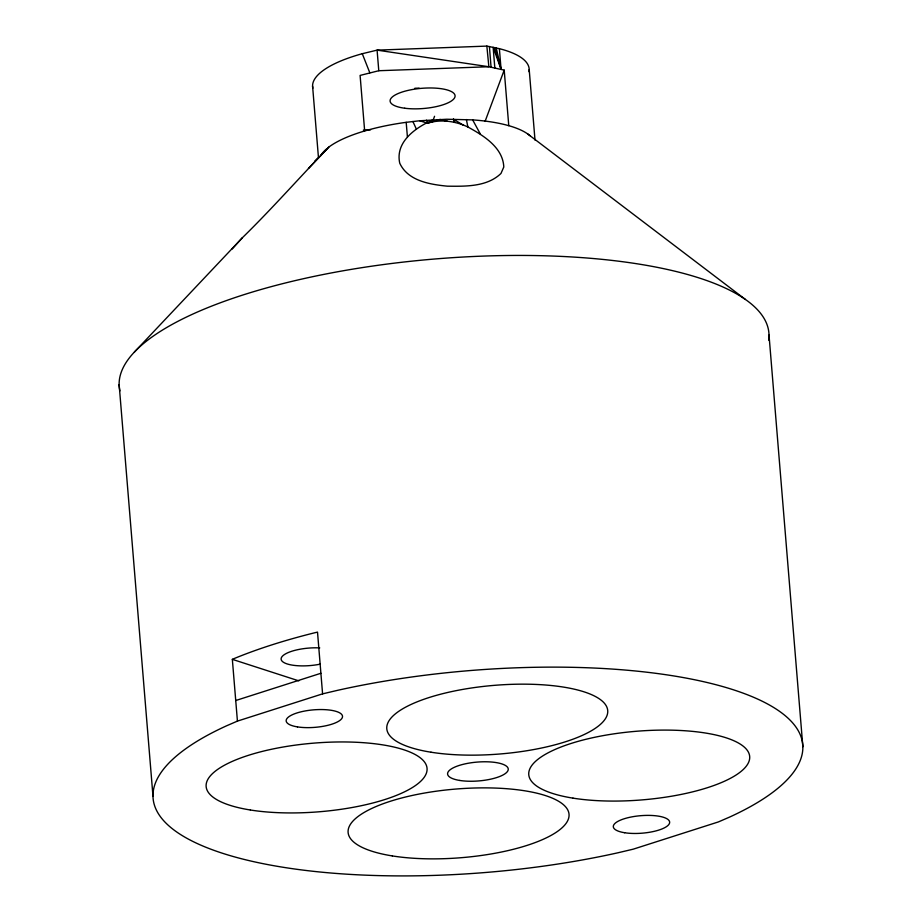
<?xml version="1.0" encoding="UTF-8"?>
<svg xmlns="http://www.w3.org/2000/svg" width="922" height="922" viewBox="0 0 922 922"><rect width="100%" height="100%" fill="white"/><g stroke="black" fill="none" stroke-linecap="round" stroke-linejoin="round"><path stroke-width="1.38" d="M434.562 116.287L433.271 119.733C416.168 127.224 394.962 141.608 399.745 163.217C407.985 180.977 429.813 184.412 447.331 186.175C465.449 186.371 486.977 186.982 500.98 173.463L503.792 167.009C502.974 147.405 483.335 135.465 467.88 126.994C455.341 121.093 440.947 119.007 427.531 123.179L419.671 120.77L406.187 122.326A108.646 33.757 -4.7 0 0 368.535 129.875L362.934 131.489A108.646 33.757 -4.7 0 0 328.854 147.071C299.892 177.059 272.29 208.51 242.394 237.715L134.405 352.043M485.076 121.416L504.207 70.13L488.867 66.741L377.086 50.134L362.277 53.707A108.646 33.757 -4.7 0 0 312.835 88.189M314.575 161.408L317.687 158.307M232.125 249.021L242.394 237.715M308.49 168.438L328.854 147.071M237.427 721.108L232.344 659.357L234.568 658.389A325.927 101.259 -4.7 0 1 314.506 632.826L317.514 632.112L322.585 693.863L237.427 721.108L226.247 725.948A325.927 101.259 -4.7 0 0 222.433 853.242A325.927 101.259 -4.7 0 0 618.143 852.735L633.264 849.162L718.422 821.917L729.602 817.076A325.927 101.259 -4.7 0 0 733.405 689.794A325.927 101.259 -4.7 0 0 337.706 690.301L322.585 693.863M235.732 700.524L320.891 673.279M378.781 70.729L377.086 50.134L486.851 46.1L488.867 66.741L378.781 70.729L360.099 75.42L364.663 130.993M419.671 120.77L446.778 119.238L472.652 119.883A108.646 33.757 -4.7 0 1 505.636 124.827L510.177 126.084A108.646 33.757 -4.7 0 1 529.954 135.695M363.383 130.106L370.563 129.841M486.851 46.1L499.378 48.67A108.646 33.757 -4.7 0 1 529.032 71.709M447.631 121.324L440.048 119.422L427.531 123.179L426.471 120.183M232.344 659.357L298.797 680.851M454.246 122.2L453.428 119.192L463.628 125.334M527.603 133.874L745.437 299.477M472.652 119.883L480.397 134.116M453.428 119.192L455.065 122.43M412.895 121.485L416.26 128.884M362.277 53.707L369.803 72.769M494.538 47.541L501.072 69.265L499.378 48.67M496.267 47.944L501.072 69.265L493.132 47.253L494.826 67.848M466.382 119.526L467.88 126.994M769.017 335.066L802.855 746.751M529.205 69.576L535.002 140.098M504.207 70.13L508.771 125.692M406.187 122.326L407.397 136.802M312.581 86.08L318.493 158.019M119.145 384.601L152.983 796.274M489.409 46.515L491.057 67.122M119.906 390.916A325.927 101.259 -4.7 0 1 439.978 258.575A325.927 101.259 -4.7 0 1 768.706 340.195M320.637 155.76A108.646 33.757 -4.7 0 1 326.192 149.226M419.061 88.109A32.593 10.13 -4.7 0 1 414.842 88.258M320.349 664.117A28.248 8.771 -4.7 0 1 281.118 659.034A28.248 8.771 -4.7 0 1 319.75 647.901M250.369 810A110.813 34.425 -4.7 0 0 426.298 773.408A110.813 34.425 -4.7 0 0 273.154 748.918A110.813 34.425 -4.7 0 0 250.369 810M392.346 855.927A110.813 34.425 -4.7 0 0 568.275 819.347A110.813 34.425 -4.7 0 0 415.119 794.845A110.813 34.425 -4.7 0 0 392.346 855.927M573 798.141A110.813 34.425 -4.7 0 0 748.929 761.549A110.813 34.425 -4.7 0 0 595.785 737.058A110.813 34.425 -4.7 0 0 573 798.141M431.023 752.214A110.813 34.425 -4.7 0 0 606.964 715.622A110.813 34.425 -4.7 0 0 453.808 691.131A110.813 34.425 -4.7 0 0 431.023 752.214M459.744 780.45A30.426 9.45 -4.7 0 0 508.034 770.412A30.426 9.45 -4.7 0 0 465.99 763.681A30.426 9.45 -4.7 0 0 459.744 780.45M624.609 832.727A28.248 8.771 -4.7 0 0 669.453 823.404A28.248 8.771 -4.7 0 0 630.418 817.157A28.248 8.771 -4.7 0 0 624.609 832.727M297.472 726.893A28.248 8.771 -4.7 0 0 342.316 717.57A28.248 8.771 -4.7 0 0 303.269 711.323A28.248 8.771 -4.7 0 0 297.472 726.893M404.77 108.231A32.593 10.13 -4.7 0 0 455.03 96.58A32.593 10.13 -4.7 0 0 407.95 90.425A32.593 10.13 -4.7 0 0 404.77 108.231"/></g></svg>
